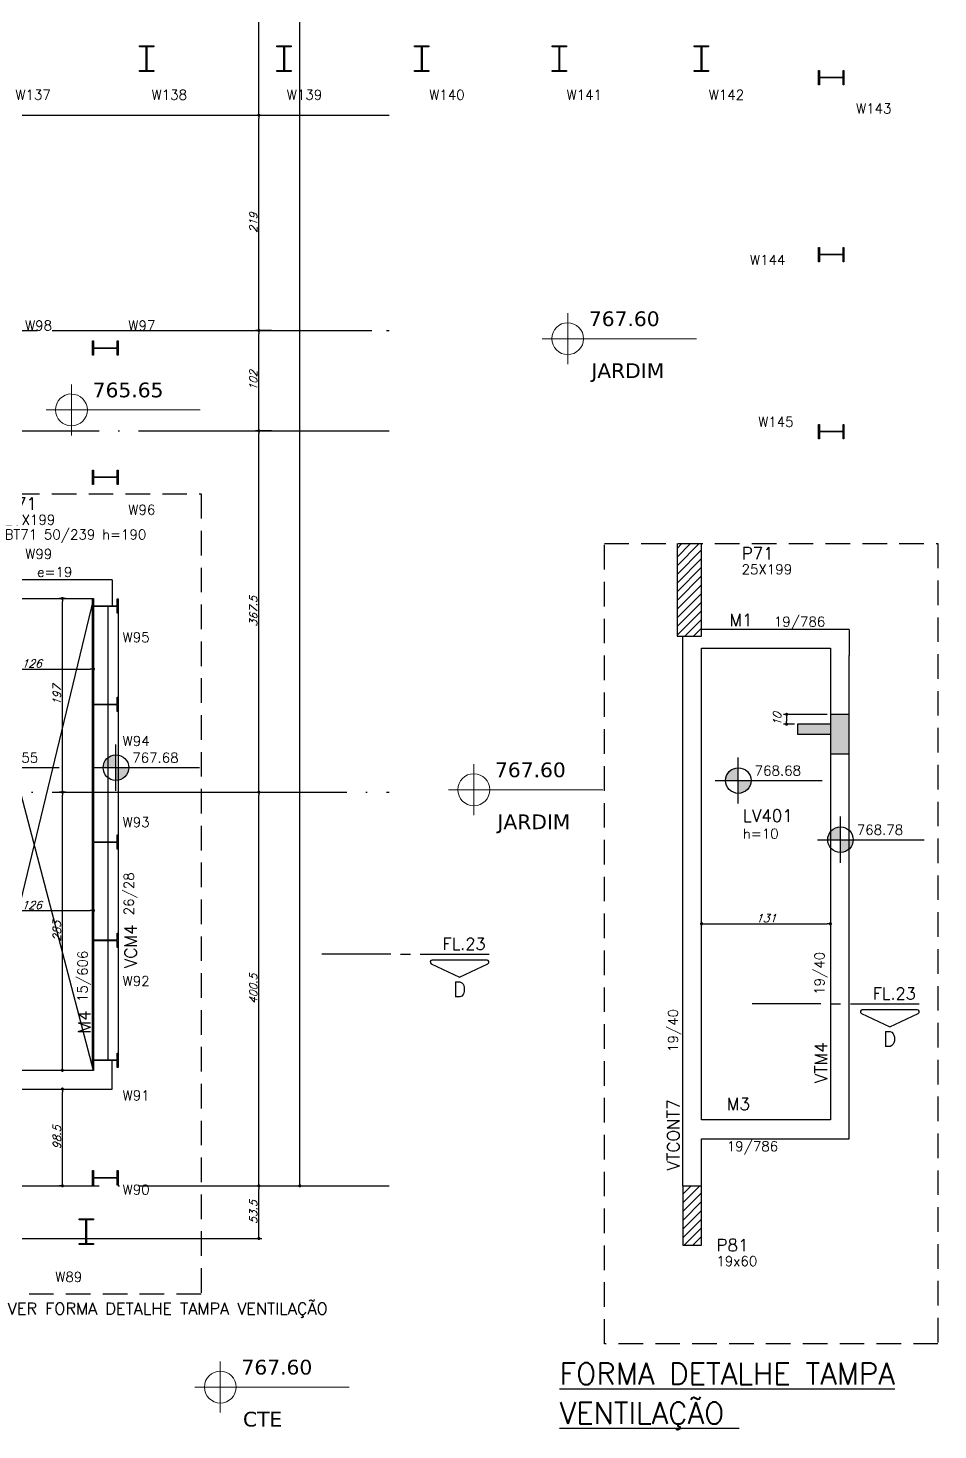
# Model space of a CAD drawing. Header units: millimetres. Extents: x -4122 to 5523, y -2094 to 2406.
# Drawn here: x 3324 to 4250, y -1133 to 293 of the extents above; entities that cross this region are included whole.
import ezdxf
from ezdxf.enums import TextEntityAlignment as Align

# ---------------------------------------------------------------- set-up
doc = ezdxf.new("R2010")
doc.units = ezdxf.units.MM
doc.header["$LTSCALE"] = 50
doc.linetypes.add('DASHED', pattern=[0.75, 0.5, -0.25])
doc.linetypes.add('EIXO', pattern=[6.8, 6, -0.4, 0, -0.4])
doc.layers.add('A-ANNO-NOTE', color=253, linetype='Continuous', lineweight=9)
for name, color, linetype in [('F-AUX-RED', 1, 'Continuous'), ('F-CORTE', 4, 'Continuous'), ('F-CORTE-INDICAÇÃO', 4, 'Continuous'), ('F-COTAS', 106, 'Continuous'), ('F-EIXO', 12, 'EIXO'), ('F-LAJES-DIM', 2, 'Continuous'), ('F-LAJES-NOME', 4, 'Continuous'), ('F-NÍVEL-PLANTA', 2, 'Continuous'), ('F-PARC-DIM', 2, 'Continuous'), ('F-PARC-NOME', 4, 'Continuous'), ('F-PERFIL - W310x52', 4, 'Continuous'), ('F-PERFIL- W250x32.7', 4, 'Continuous'), ('F-PERFIL- W250x38.5', 4, 'Continuous'), ('F-PILARES-DIM', 172, 'Continuous'), ('F-PILARES-HACH', 174, 'Continuous'), ('F-PILARES-N', 170, 'Continuous'), ('F-PILARES-NOME', 170, 'Continuous'), ('F-SOLIDO-CORTE', 71, 'Continuous'), ('F-TEXTO', 6, 'Continuous'), ('F-VIGAS', 3, 'Continuous'), ('F-VIGAS-NOME', 4, 'Continuous'), ('F-VÃO', 1, 'Continuous')]:
    doc.layers.add(name, color=color, linetype=linetype)
doc.styles.add('CP-TEXT-INCL', font='simplex.shx', dxfattribs={"oblique": 20})
doc.styles.add('CP-TEXTO', font='simplex.shx')
doc.styles.add('MCP', font='simplex.shx')
doc.styles.add('ROMANS', font='simplex.shx')
doc.styles.get("Standard").update_dxf_attribs({"font": 'txt.shx'})
doc.styles.add('Verdana_3', font='verdana.ttf', dxfattribs={"height": 20})
doc.dimstyles.new('CP-COTAS-50', dxfattribs={"dimscale": 0.64, "dimtxt": 12.5, "dimasz": 5, "dimexe": 5, "dimexo": 5, "dimgap": 2.5, "dimtad": 1, "dimdec": 1, "dimdsep": 46, "dimtxsty": 'CP-TEXT-INCL', "dimblk1": 'DOT', "dimblk2": 'DOT', "dimsah": 1, "dimcen": 9, "dimclrd": 256, "dimclre": 256, "dimclrt": 256, "dimadec": 0, "dimazin": 0, "dimtfac": 1, "dimtdec": 1, "dimtmove": 2, "dimatfit": 3, "dimldrblk": 'DOT', "dimfxl": 0, "dimtolj": 1, "dimarcsym": 0})
pattern_1 = [(45, (749.699, -50.499), (-4.419417, 4.419417), [])]

# ---------------------------------------------------------------- blocks, each defined once
blk = doc.blocks.new('*U26')
at = {"layer": 'F-EIXO'}
blk.add_line((0, 0), (7397, 0), dxfattribs=at)
at = {"layer": 'F-TEXTO', "style": 'ROMANS'}
blk.add_attdef('EIXO', text='', height=17.5, dxfattribs=at).set_placement((-28.2072, 0), align=Align.MIDDLE_CENTER)
blk = doc.blocks.new('*U32')
at = {"layer": 'F-EIXO'}
blk.add_line((0, 0), (7484.954, 0), dxfattribs=at)
at = {"layer": 'F-TEXTO', "style": 'ROMANS'}
blk.add_attdef('EIXO', text='', height=17.5, dxfattribs=at).set_placement((-28.2072, 0), align=Align.MIDDLE_CENTER)
blk = doc.blocks.new('_DOT')
at = {"color": 0, "linetype": 'ByBlock'}
blk.add_line((-0.5, 0), (-1, 0), dxfattribs=at)
at = {"color": 0, "linetype": 'ByBlock', "const_width": 0.5}
blk.add_lwpolyline([(-0.25, 0, 1), (0.25, 0, 1)], format="xyb", close=True, dxfattribs=at)
blk = doc.blocks.new('*D66')
at = {"layer": 'DEFPOINTS', "color": 0, "linetype": 'Continuous', "transparency": 16777216}
for p in [(3284.5, 1699.5), (3600.5, 1699.5), (3600.5, -885)]:
    blk.add_point(p, dxfattribs=at)
at = {"layer": 'F-COTAS', "linetype": 'Continuous', "lineweight": -2, "transparency": 16777216}
for p, q in [((3287.7, 1699.5), (3603.7, 1699.5)), ((3600.5, -881.8), (3600.5, 1696.3))]:
    blk.add_line(p, q, dxfattribs=at)
at = {"layer": 'F-COTAS', "linetype": 'Continuous', "lineweight": -2, "transparency": 16777216, "xscale": 3.2, "yscale": 3.2, "zscale": 3.2}
for p, rotation in [((3600.5, 1699.5), 90), ((3600.5, -885), 270)]:
    blk.add_blockref('_DOT', p, dxfattribs=dict(at, rotation=rotation))
at = {"layer": 'F-COTAS', "linetype": 'Continuous', "transparency": 16777216, "insert": (3594.9, 407.2), "char_height": 8, "attachment_point": 5, "rotation": 90, "style": 'CP-TEXT-INCL'}
blk.add_mtext('\\A1;2584.5', dxfattribs=at)
blk = doc.blocks.new('*D67')
at = {"layer": 'DEFPOINTS', "color": 0, "linetype": 'Continuous', "transparency": 16777216}
for p in [(3553, -885), (3558.7, -885), (3264.5, -938.5)]:
    blk.add_point(p, dxfattribs=at)
at = {"layer": 'F-COTAS', "linetype": 'Continuous', "lineweight": -2, "transparency": 16777216}
for p, q in [((3556.2, -885), (3561.9, -885)), ((3558.7, -935.3), (3558.7, -888.2)), ((3267.7, -938.5), (3561.9, -938.5))]:
    blk.add_line(p, q, dxfattribs=at)
at = {"layer": 'F-COTAS', "linetype": 'Continuous', "lineweight": -2, "transparency": 16777216, "xscale": 3.2, "yscale": 3.2, "zscale": 3.2}
for p, rotation in [((3558.7, -885), 90), ((3558.7, -938.5), 270)]:
    blk.add_blockref('_DOT', p, dxfattribs=dict(at, rotation=rotation))
at = {"layer": 'F-COTAS', "linetype": 'Continuous', "transparency": 16777216, "insert": (3553.1, -911.8), "char_height": 8, "attachment_point": 5, "rotation": 90, "style": 'CP-TEXT-INCL'}
blk.add_mtext('\\A1;53.5', dxfattribs=at)
blk = doc.blocks.new('*D68')
at = {"layer": 'DEFPOINTS', "color": 0, "linetype": 'Continuous', "transparency": 16777216}
for p in [(3558.7, -484.5), (3558.7, -484.5), (3553, -885)]:
    blk.add_point(p, dxfattribs=at)
at = {"layer": 'F-COTAS', "linetype": 'Continuous', "lineweight": -2, "transparency": 16777216}
for p, q in [((3558.7, -881.8), (3558.7, -487.7)), ((3556.2, -885), (3561.9, -885))]:
    blk.add_line(p, q, dxfattribs=at)
at = {"layer": 'F-COTAS', "linetype": 'Continuous', "lineweight": -2, "transparency": 16777216, "xscale": 3.2, "yscale": 3.2, "zscale": 3.2}
for p, rotation in [((3558.7, -484.5), 90), ((3558.7, -885), 270)]:
    blk.add_blockref('_DOT', p, dxfattribs=dict(at, rotation=rotation))
at = {"layer": 'F-COTAS', "linetype": 'Continuous', "transparency": 16777216, "insert": (3553.1, -684.8), "char_height": 8, "attachment_point": 5, "rotation": 90, "style": 'CP-TEXT-INCL'}
blk.add_mtext('\\A1;400.5', dxfattribs=at)
blk = doc.blocks.new('*D69')
at = {"layer": 'DEFPOINTS', "color": 0, "linetype": 'Continuous', "transparency": 16777216}
for p in [(3558.7, -117), (3574.7, -117), (3558.7, -484.5)]:
    blk.add_point(p, dxfattribs=at)
at = {"layer": 'F-COTAS', "linetype": 'Continuous', "lineweight": -2, "transparency": 16777216}
for p, q in [((3571.5, -117), (3555.5, -117)), ((3558.7, -481.3), (3558.7, -120.2))]:
    blk.add_line(p, q, dxfattribs=at)
at = {"layer": 'F-COTAS', "linetype": 'Continuous', "lineweight": -2, "transparency": 16777216, "xscale": 3.2, "yscale": 3.2, "zscale": 3.2}
for p, rotation in [((3558.7, -117), 90), ((3558.7, -484.5), 270)]:
    blk.add_blockref('_DOT', p, dxfattribs=dict(at, rotation=rotation))
at = {"layer": 'F-COTAS', "linetype": 'Continuous', "transparency": 16777216, "insert": (3553.1, -300.8), "char_height": 8, "attachment_point": 5, "rotation": 90, "style": 'CP-TEXT-INCL'}
blk.add_mtext('\\A1;367.5', dxfattribs=at)
blk = doc.blocks.new('*D70')
at = {"layer": 'DEFPOINTS', "color": 0, "linetype": 'Continuous', "transparency": 16777216}
for p in [(3558.7, -15), (3574.7, -15), (3574.7, -117)]:
    blk.add_point(p, dxfattribs=at)
at = {"layer": 'F-COTAS', "linetype": 'Continuous', "lineweight": -2, "transparency": 16777216}
for p, q in [((3571.5, -15), (3555.5, -15)), ((3558.7, -113.8), (3558.7, -18.2)), ((3571.5, -117), (3555.5, -117))]:
    blk.add_line(p, q, dxfattribs=at)
at = {"layer": 'F-COTAS', "linetype": 'Continuous', "lineweight": -2, "transparency": 16777216, "xscale": 3.2, "yscale": 3.2, "zscale": 3.2}
for p, rotation in [((3558.7, -15), 90), ((3558.7, -117), 270)]:
    blk.add_blockref('_DOT', p, dxfattribs=dict(at, rotation=rotation))
at = {"layer": 'F-COTAS', "linetype": 'Continuous', "transparency": 16777216, "insert": (3553.1, -66), "char_height": 8, "attachment_point": 5, "rotation": 90, "style": 'CP-TEXT-INCL'}
blk.add_mtext('\\A1;102', dxfattribs=at)
blk = doc.blocks.new('*D71')
at = {"layer": 'DEFPOINTS', "color": 0, "linetype": 'Continuous', "transparency": 16777216}
for p in [(3327.4, 204), (3558.7, 204), (3574.7, -15)]:
    blk.add_point(p, dxfattribs=at)
at = {"layer": 'F-COTAS', "linetype": 'Continuous', "lineweight": -2, "transparency": 16777216}
for p, q in [((3330.6, 204), (3561.9, 204)), ((3558.7, -11.8), (3558.7, 200.8)), ((3571.5, -15), (3555.5, -15))]:
    blk.add_line(p, q, dxfattribs=at)
at = {"layer": 'F-COTAS', "linetype": 'Continuous', "lineweight": -2, "transparency": 16777216, "xscale": 3.2, "yscale": 3.2, "zscale": 3.2}
for p, rotation in [((3558.7, 204), 90), ((3558.7, -15), 270)]:
    blk.add_blockref('_DOT', p, dxfattribs=dict(at, rotation=rotation))
at = {"layer": 'F-COTAS', "linetype": 'Continuous', "transparency": 16777216, "insert": (3553.1, 94.5), "char_height": 8, "attachment_point": 5, "rotation": 90, "style": 'CP-TEXT-INCL'}
blk.add_mtext('\\A1;219', dxfattribs=at)
blk = doc.blocks.new('*D72')
at = {"layer": 'DEFPOINTS', "color": 0, "linetype": 'Continuous', "transparency": 16777216}
for p in [(3327.4, 555), (3558.7, 555), (3327.4, 204)]:
    blk.add_point(p, dxfattribs=at)
at = {"layer": 'F-COTAS', "linetype": 'Continuous', "lineweight": -2, "transparency": 16777216}
for p, q in [((3330.6, 555), (3561.9, 555)), ((3558.7, 207.2), (3558.7, 551.8)), ((3330.6, 204), (3561.9, 204))]:
    blk.add_line(p, q, dxfattribs=at)
at = {"layer": 'F-COTAS', "linetype": 'Continuous', "lineweight": -2, "transparency": 16777216, "xscale": 3.2, "yscale": 3.2, "zscale": 3.2}
for p, rotation in [((3558.7, 555), 90), ((3558.7, 204), 270)]:
    blk.add_blockref('_DOT', p, dxfattribs=dict(at, rotation=rotation))
at = {"layer": 'F-COTAS', "linetype": 'Continuous', "transparency": 16777216, "insert": (3553.1, 379.5), "char_height": 8, "attachment_point": 5, "rotation": 90, "style": 'CP-TEXT-INCL'}
blk.add_mtext('\\A1;351', dxfattribs=at)
blk = doc.blocks.new('*U92')
at = {"layer": 'F-CORTE-INDICAÇÃO'}
for p, q in [((70, 0), (0, 0)), ((80, 0), (90, 0)), ((100, 0), (170, 0))]:
    blk.add_line(p, q, dxfattribs=at)
blk.add_lwpolyline([(112, 6, -0.802585), (111.2, 9.8), (140, 23.3), (168.8, 9.8, -0.802585), (168, 6)], format="xyb", close=True, dxfattribs=at)
at = {"layer": 'F-CORTE-INDICAÇÃO', "style": 'ROMANS'}
blk.add_attdef('CORTE', text='', height=15, dxfattribs=at).set_placement((140, 35.8), align=Align.MIDDLE_CENTER)
at = {"layer": 'F-CORTE-INDICAÇÃO', "color": 2, "style": 'ROMANS'}
blk.add_attdef('FOLHA', text='', height=12, dxfattribs=at).set_placement((144.6, -10.5), align=Align.MIDDLE_CENTER)
blk = doc.blocks.new('*D214')
at = {"layer": 'DEFPOINTS', "color": 0, "transparency": 16777216}
for p in [(3355.3, -786.5), (3358.9, -786.5), (3361.8, -885)]:
    blk.add_point(p, dxfattribs=at)
at = {"layer": 'F-COTAS', "lineweight": -2, "transparency": 16777216}
for p, q in [((3358.5, -786.5), (3362.1, -786.5)), ((3358.9, -881.8), (3358.9, -789.7)), ((3358.6, -885), (3355.7, -885))]:
    blk.add_line(p, q, dxfattribs=at)
at = {"layer": 'F-COTAS', "lineweight": -2, "transparency": 16777216, "xscale": 3.2, "yscale": 3.2, "zscale": 3.2}
for p, rotation in [((3358.9, -786.5), 90), ((3358.9, -885), 270)]:
    blk.add_blockref('_DOT', p, dxfattribs=dict(at, rotation=rotation))
at = {"layer": 'F-COTAS', "transparency": 16777216, "insert": (3353.3, -835.8), "char_height": 8, "attachment_point": 5, "rotation": 90, "style": 'CP-TEXT-INCL'}
blk.add_mtext('\\A1;98.5', dxfattribs=at)
blk = doc.blocks.new('*D215')
at = {"layer": 'DEFPOINTS', "color": 0, "transparency": 16777216}
for p in [(3358.9, -484.5), (3362.6, -484.5), (3365.4, -767.5)]:
    blk.add_point(p, dxfattribs=at)
at = {"layer": 'F-COTAS', "lineweight": -2, "transparency": 16777216}
for p, q in [((3359.4, -484.5), (3355.7, -484.5)), ((3358.9, -764.3), (3358.9, -487.7)), ((3362.2, -767.5), (3355.7, -767.5))]:
    blk.add_line(p, q, dxfattribs=at)
at = {"layer": 'F-COTAS', "lineweight": -2, "transparency": 16777216, "xscale": 3.2, "yscale": 3.2, "zscale": 3.2}
for p, rotation in [((3358.9, -484.5), 90), ((3358.9, -767.5), 270)]:
    blk.add_blockref('_DOT', p, dxfattribs=dict(at, rotation=rotation))
at = {"layer": 'F-COTAS', "transparency": 16777216, "insert": (3353.3, -626), "char_height": 8, "attachment_point": 5, "rotation": 90, "style": 'CP-TEXT-INCL'}
blk.add_mtext('\\A1;283', dxfattribs=at)
blk = doc.blocks.new('*D216')
at = {"layer": 'DEFPOINTS', "color": 0, "transparency": 16777216}
for p in [(3358.9, -287.5), (3365.5, -287.5), (3365.5, -484.5)]:
    blk.add_point(p, dxfattribs=at)
at = {"layer": 'F-COTAS', "lineweight": -2, "transparency": 16777216}
for p, q in [((3362.3, -287.5), (3355.7, -287.5)), ((3358.9, -481.3), (3358.9, -290.7)), ((3362.3, -484.5), (3355.7, -484.5))]:
    blk.add_line(p, q, dxfattribs=at)
at = {"layer": 'F-COTAS', "lineweight": -2, "transparency": 16777216, "xscale": 3.2, "yscale": 3.2, "zscale": 3.2}
for p, rotation in [((3358.9, -287.5), 90), ((3358.9, -484.5), 270)]:
    blk.add_blockref('_DOT', p, dxfattribs=dict(at, rotation=rotation))
at = {"layer": 'F-COTAS', "transparency": 16777216, "insert": (3353.3, -386), "char_height": 8, "attachment_point": 5, "rotation": 90, "style": 'CP-TEXT-INCL'}
blk.add_mtext('\\A1;197', dxfattribs=at)
blk = doc.blocks.new('*D217')
at = {"layer": 'DEFPOINTS', "color": 0, "transparency": 16777216}
for p in [(3264.5, -360.6), (3390.5, -359.3), (3390.5, -360.6)]:
    blk.add_point(p, dxfattribs=at)
at = {"layer": 'F-COTAS', "lineweight": -2, "transparency": 16777216}
for p, q in [((3264.5, -357.4), (3264.5, -356.1)), ((3390.5, -357.4), (3390.5, -356.1)), ((3267.7, -359.3), (3387.3, -359.3))]:
    blk.add_line(p, q, dxfattribs=at)
at = {"layer": 'F-COTAS', "lineweight": -2, "transparency": 16777216, "xscale": 3.2, "yscale": 3.2, "zscale": 3.2, "rotation": 180}
blk.add_blockref('_DOT', (3264.5, -359.3), dxfattribs=at)
at = {"layer": 'F-COTAS', "lineweight": -2, "transparency": 16777216, "xscale": 3.2, "yscale": 3.2, "zscale": 3.2}
blk.add_blockref('_DOT', (3390.5, -359.3), dxfattribs=at)
at = {"layer": 'F-COTAS', "transparency": 16777216, "insert": (3327.5, -353.7), "char_height": 8, "attachment_point": 5, "style": 'CP-TEXT-INCL'}
blk.add_mtext('\\A1;126', dxfattribs=at)
blk = doc.blocks.new('*D218')
at = {"layer": 'DEFPOINTS', "color": 0, "transparency": 16777216}
for p in [(3264.5, -611.6), (3390.5, -605), (3390.5, -611.6)]:
    blk.add_point(p, dxfattribs=at)
at = {"layer": 'F-COTAS', "lineweight": -2, "transparency": 16777216}
for p, q in [((3264.5, -608.4), (3264.5, -601.8)), ((3267.7, -605), (3387.3, -605)), ((3390.5, -608.4), (3390.5, -601.8))]:
    blk.add_line(p, q, dxfattribs=at)
at = {"layer": 'F-COTAS', "lineweight": -2, "transparency": 16777216, "xscale": 3.2, "yscale": 3.2, "zscale": 3.2, "rotation": 180}
blk.add_blockref('_DOT', (3264.5, -605), dxfattribs=at)
at = {"layer": 'F-COTAS', "lineweight": -2, "transparency": 16777216, "xscale": 3.2, "yscale": 3.2, "zscale": 3.2}
blk.add_blockref('_DOT', (3390.5, -605), dxfattribs=at)
at = {"layer": 'F-COTAS', "transparency": 16777216, "insert": (3327.5, -599.4), "char_height": 8, "attachment_point": 5, "style": 'CP-TEXT-INCL'}
blk.add_mtext('\\A1;126', dxfattribs=at)
blk = doc.blocks.new('LGN-COTA E LEGENDA - LGN-COTA E LEGENDA-473137-Térreo')
at = {"layer": 'A-ANNO-NOTE'}
for p, q in [((-0.009, -0.238), (-0.009, 0.28)), ((-0.268, 0.021), (1.302, 0.021))]:
    blk.add_line(p, q, dxfattribs=at)
for centre, start, end in [((-0.009, 0.022), 90, 180), ((-0.009, 0.021), 360, 90), ((-0.009, 0.021), 180, 270), ((-0.009, 0.021), 270, 0)]:
    blk.add_arc(centre, 0.162, start, end, dxfattribs=at)
blk = doc.blocks.new('zw$7512')
at = {"layer": 'A-ANNO-NOTE', "xscale": 100, "yscale": 100, "zscale": 100}
for p in [(4073.4, -239.4), (3568.5, -311.9), (3977.9, -698.2), (3719.9, -1305.8)]:
    blk.add_blockref('LGN-COTA E LEGENDA - LGN-COTA E LEGENDA-473137-Térreo', p, dxfattribs=at)
at = {"layer": 'A-ANNO-NOTE', "style": 'Verdana_3'}
for s, p in [('767.60', (4094, -224.5)), ('JARDIM', (4096.5, -277.3)), ('765.65', (3589.2, -296.9)), ('767.60', (3998.5, -683.3)), ('JARDIM', (4001, -736.2)), ('767.60', (3740.6, -1290.9)), ('CTE', (3742.1, -1343.8))]:
    blk.add_text(s, height=15, dxfattribs=at).set_placement(p)
blk = doc.blocks.new('A$C44D756D9')
at = {"layer": 'F-PERFIL- W250x32.7', "linetype": 'Continuous'}
blk.add_line((7478.1, -1419.9), (7479, -1419.9), dxfattribs=at)
for points in [[(6776.8, -1240.9), (6762.2, -1240.9), (6762.2, -1239.9), (6769.2, -1239.9), (6769.2, -1215.9), (6762.2, -1215.9), (6762.2, -1215), (6776.8, -1215), (6776.8, -1215.9), (6769.8, -1215.9), (6769.8, -1239.9), (6776.8, -1239.9)], [(6916.8, -1240.9), (6902.2, -1240.9), (6902.2, -1239.9), (6909.2, -1239.9), (6909.2, -1215.9), (6902.2, -1215.9), (6902.2, -1215), (6916.8, -1215), (6916.8, -1215.9), (6909.8, -1215.9), (6909.8, -1239.9), (6916.8, -1239.9)], [(7056.8, -1240.9), (7042.2, -1240.9), (7042.2, -1239.9), (7049.2, -1239.9), (7049.2, -1215.9), (7042.2, -1215.9), (7042.2, -1215), (7056.8, -1215), (7056.8, -1215.9), (7049.8, -1215.9), (7049.8, -1239.9), (7056.8, -1239.9)], [(7196.8, -1240.9), (7182.2, -1240.9), (7182.2, -1239.9), (7189.2, -1239.9), (7189.2, -1215.9), (7182.2, -1215.9), (7182.2, -1215), (7196.8, -1215), (7196.8, -1215.9), (7189.8, -1215.9), (7189.8, -1239.9), (7196.8, -1239.9)], [(7341.3, -1240.9), (7326.7, -1240.9), (7326.7, -1239.9), (7333.7, -1239.9), (7333.7, -1215.9), (7326.7, -1215.9), (7326.7, -1215), (7341.3, -1215), (7341.3, -1215.9), (7334.3, -1215.9), (7334.3, -1239.9), (7341.3, -1239.9)], [(7479, -1239.9), (7479, -1254.5), (7478.1, -1254.5), (7478.1, -1247.6), (7454.1, -1247.6), (7454.1, -1254.5), (7453.1, -1254.5), (7453.1, -1239.9), (7454.1, -1239.9), (7454.1, -1246.9), (7478.1, -1246.9), (7478.1, -1239.9)], [(7479, -1419.9), (7479, -1434.5), (7478.1, -1434.5), (7478.1, -1427.6), (7454.1, -1427.6), (7454.1, -1434.5), (7453.1, -1434.5), (7453.1, -1419.9), (7454.1, -1419.9), (7454.1, -1426.9), (7478.1, -1426.9), (7478.1, -1419.9)], [(7479, -1599.9), (7479, -1614.5), (7478.1, -1614.5), (7478.1, -1607.6), (7454.1, -1607.6), (7454.1, -1614.5), (7453.1, -1614.5), (7453.1, -1599.9), (7454.1, -1599.9), (7454.1, -1606.9), (7478.1, -1606.9), (7478.1, -1599.9)]]:
    blk.add_lwpolyline(points, close=True, dxfattribs=at)
at = {"layer": 'F-PERFIL- W250x38.5', "linetype": 'Continuous'}
for points in [[(6740.6, -1515), (6740.6, -1529.7), (6739.5, -1529.7), (6739.5, -1522.7), (6715.5, -1522.7), (6715.5, -1529.7), (6714.4, -1529.7), (6714.4, -1515), (6715.5, -1515), (6715.5, -1522), (6739.5, -1522), (6739.5, -1515)], [(6740.6, -1646.4), (6740.6, -1661.1), (6739.5, -1661.1), (6739.5, -1654.1), (6715.5, -1654.1), (6715.5, -1661.1), (6714.4, -1661.1), (6714.4, -1646.4), (6715.5, -1646.4), (6715.5, -1653.4), (6739.5, -1653.4), (6739.5, -1646.4)], [(6740.6, -1777.4), (6740.6, -1792.1), (6739.5, -1792.1), (6739.5, -1785.1), (6715.5, -1785.1), (6715.5, -1792.1), (6714.4, -1792.1), (6714.4, -1777.4), (6715.5, -1777.4), (6715.5, -1784.4), (6739.5, -1784.4), (6739.5, -1777.4)], [(6740.6, -1877.4), (6740.6, -1892.1), (6739.5, -1892.1), (6739.5, -1885.1), (6715.5, -1885.1), (6715.5, -1892.1), (6714.4, -1892.1), (6714.4, -1877.4), (6715.5, -1877.4), (6715.5, -1884.4), (6739.5, -1884.4), (6739.5, -1877.4)], [(6740.6, -2017.4), (6740.6, -2032.1), (6739.5, -2032.1), (6739.5, -2025.1), (6715.5, -2025.1), (6715.5, -2032.1), (6714.4, -2032.1), (6714.4, -2017.4), (6715.5, -2017.4), (6715.5, -2024.4), (6739.5, -2024.4), (6739.5, -2017.4)], [(6740.6, -2117.4), (6740.6, -2132.1), (6739.5, -2132.1), (6739.5, -2125.1), (6715.5, -2125.1), (6715.5, -2132.1), (6714.4, -2132.1), (6714.4, -2117.4), (6715.5, -2117.4), (6715.5, -2124.4), (6739.5, -2124.4), (6739.5, -2117.4)], [(6740.6, -2239.4), (6740.6, -2254.1), (6739.5, -2254.1), (6739.5, -2247.1), (6715.5, -2247.1), (6715.5, -2254.1), (6714.4, -2254.1), (6714.4, -2239.4), (6715.5, -2239.4), (6715.5, -2246.4), (6739.5, -2246.4), (6739.5, -2239.4)], [(6740.6, -2359), (6740.6, -2373.7), (6739.5, -2373.7), (6739.5, -2366.7), (6715.5, -2366.7), (6715.5, -2373.7), (6714.4, -2373.7), (6714.4, -2359), (6715.5, -2359), (6715.5, -2366), (6739.5, -2366), (6739.5, -2359)], [(6700.8, -2407.9), (6715.5, -2407.9), (6715.5, -2409), (6708.5, -2409), (6708.5, -2433), (6715.5, -2433), (6715.5, -2434.1), (6700.8, -2434.1), (6700.8, -2433), (6707.8, -2433), (6707.8, -2409), (6700.8, -2409)]]:
    blk.add_lwpolyline(points, close=True, dxfattribs=at)
at = {"layer": 'F-PILARES-NOME'}
for s, p in [('W137', (6636.1, -1269.7)), ('W138', (6774.7, -1269.7)), ('W139', (6912.2, -1269.7)), ('W140', (7057.1, -1269.7)), ('W141', (7196.9, -1269.7)), ('W142', (7341.5, -1269.7)), ('W143', (7491.4, -1283.7)), ('W144', (7383.5, -1437.7)), ('W98', (6645.9, -1504.4)), ('W97', (6751, -1504.4)), ('W145', (7391.8, -1602.4)), ('W96', (6751, -1691.8)), ('W99', (6646.1, -1736.7)), ('W95', (6745.2, -1821.5)), ('W94', (6745.2, -1927)), ('W93', (6745.2, -2009.6)), ('W92', (6745.2, -2171.1)), ('W91', (6745.2, -2287.5)), ('W90', (6745.2, -2383.3)), ('W89', (6676.6, -2472.1))]:
    blk.add_text(s, height=10, dxfattribs=at).set_placement(p)
blk = doc.blocks.new('Nível - Planta')
at = {"layer": 'F-NÍVEL-PLANTA'}
h = blk.add_hatch(color=71, dxfattribs=at)
h.paths.add_polyline_path([(0, 0), (0, 0.26, 0.414214), (-0.26, 0)])
h.paths.add_polyline_path([(0.26, 0), (0, 0), (0, -0.26, 0.414214)])
for p, q in [((0, -0.469), (0, 0.469)), ((-0.469, 0), (1.704, 0))]:
    blk.add_line(p, q, dxfattribs=at)
blk.add_circle((0, 0), 0.26, dxfattribs=at)
at = {"layer": 'F-TEXTO', "color": 3, "style": 'MCP'}
blk.add_attdef('NÍVEL', (0.333, 0.102), '', height=0.2, dxfattribs=at)
blk = doc.blocks.new('*D364')
at = {"layer": 'DEFPOINTS', "color": 0, "transparency": 16777216}
for p in [(4140.2, -405.4), (4095.7, -415.4), (4106.8, -415.4)]:
    blk.add_point(p, dxfattribs=at)
at = {"layer": 'F-COTAS', "lineweight": -2, "transparency": 16777216}
for p, q in [((4137, -405.4), (4092.5, -405.4)), ((4095.7, -408.6), (4095.7, -412.2)), ((4103.6, -415.4), (4092.5, -415.4))]:
    blk.add_line(p, q, dxfattribs=at)
at = {"layer": 'F-COTAS', "lineweight": -2, "transparency": 16777216, "xscale": 3.2, "yscale": 3.2, "zscale": 3.2}
for p, rotation in [((4095.7, -405.4), 90), ((4095.7, -415.4), 270)]:
    blk.add_blockref('_DOT', p, dxfattribs=dict(at, rotation=rotation))
at = {"layer": 'F-COTAS', "transparency": 16777216, "insert": (4086.1, -410.4), "char_height": 8, "attachment_point": 5, "rotation": 90, "style": 'CP-TEXT-INCL'}
blk.add_mtext('\\A1;10', dxfattribs=at)
blk = doc.blocks.new('*D384')
at = {"layer": 'DEFPOINTS', "color": 0, "linetype": 'Continuous', "transparency": 16777216}
for p in [(4009.2, -618.4), (4140.2, -618.4), (4140.2, -618.4)]:
    blk.add_point(p, dxfattribs=at)
at = {"layer": 'F-COTAS', "linetype": 'Continuous', "lineweight": -2, "transparency": 16777216}
blk.add_line((4012.4, -618.4), (4137, -618.4), dxfattribs=at)
at = {"layer": 'F-COTAS', "linetype": 'Continuous', "lineweight": -2, "transparency": 16777216, "xscale": 3.2, "yscale": 3.2, "zscale": 3.2, "rotation": 180}
blk.add_blockref('_DOT', (4009.2, -618.4), dxfattribs=at)
at = {"layer": 'F-COTAS', "linetype": 'Continuous', "lineweight": -2, "transparency": 16777216, "xscale": 3.2, "yscale": 3.2, "zscale": 3.2}
blk.add_blockref('_DOT', (4140.2, -618.4), dxfattribs=at)
at = {"layer": 'F-COTAS', "linetype": 'Continuous', "transparency": 16777216, "insert": (4074.7, -612.8), "char_height": 8, "attachment_point": 5, "style": 'CP-TEXT-INCL'}
blk.add_mtext('\\A1;131', dxfattribs=at)

msp = doc.modelspace()

# ---------------------------------------------------------------- hatches: boundary and pattern name
at = {"layer": 'F-PILARES-HACH', "linetype": 'Continuous'}
h = msp.add_hatch(dxfattribs=at)
h.set_pattern_fill('ANSI31', color=256, scale=50, style=0)
h.set_pattern_definition(pattern_1)
h.paths.add_polyline_path([(4009.199, -231.724), (3984.199, -231.724), (3984.199, -325.999), (4009.199, -325.999)])
h = msp.add_hatch(dxfattribs=at)
h.set_pattern_fill('ANSI31', color=256, scale=50, style=0)
h.set_pattern_definition(pattern_1)
h.paths.add_polyline_path([(3990.199, -945.399), (4009.199, -945.399), (4009.199, -885.399), (3990.199, -885.399)], flags=16)
at = {"layer": 'F-SOLIDO-CORTE', "linetype": 'Continuous'}
msp.add_hatch(color=256, dxfattribs=at).paths.add_polyline_path([(4140.199, -405.422), (4140.199, -415.422), (4106.849, -415.422), (4106.849, -425.422), (4140.199, -425.422), (4140.199, -445.422), (4159.199, -445.422), (4159.199, -405.422)])

# ---------------------------------------------------------------- linework, layer by layer
at = {"layer": 'F-AUX-RED', "color": 4, "linetype": 'DASHED'}
for points in [[(3160.639, -995.08), (3160.639, -181.224), (3499.993, -181.224), (3499.993, -995.08), (3160.639, -995.08)], [(3910.338, -1045.579), (3910.338, -231.724), (4249.691, -231.724), (4249.691, -1045.579), (3910.338, -1045.579)]]:
    msp.add_lwpolyline(points, dxfattribs=at)
at = {"layer": 'F-CORTE', "linetype": 'Continuous'}
for points in [[(4159.199, -405.422), (4140.199, -405.422), (4140.199, -415.422), (4106.849, -415.422)], [(4106.849, -425.422), (4140.199, -425.422), (4140.199, -445.422), (4159.199, -445.422), (4159.199, -405.422), (4159.199, -405.422)]]:
    msp.add_lwpolyline(points, dxfattribs=at)
at = {"layer": 'F-EIXO'}
msp.add_line((-3768.53, -15), (3691.239, -15), dxfattribs=at)
at = {"layer": 'F-PILARES-N'}
for points in [[(3984.199, -325.999), (4009.199, -325.999), (4009.199, -231.724)], [(3984.199, -231.724), (3984.199, -325.999)]]:
    msp.add_lwpolyline(points, dxfattribs=at)
at = {"layer": 'F-PILARES-N', "linetype": 'Continuous'}
msp.add_lwpolyline([(3990.199, -945.399), (4009.199, -945.399), (4009.199, -885.399), (3990.199, -885.399), (3990.199, -945.399)], dxfattribs=at)
at = {"layer": 'F-SOLIDO-CORTE'}
msp.add_lwpolyline([(4140.199, -405.422), (4140.199, -415.422), (4106.849, -415.422), (4106.849, -425.422), (4140.199, -425.422), (4140.199, -445.422), (4159.199, -445.422), (4159.199, -419.422), (4159.199, -419.422), (4159.199, -405.422), (4140.199, -405.422)], dxfattribs=at)
at = {"layer": 'F-VIGAS'}
for p, q in [((3409.5, -268.5), (3284.5, -268.5)), ((3409.5, -268.5), (3409.5, -294.9)), ((3264.5, -287.5), (3390.5, -287.5)), ((3390.5, -287.5), (3390.5, -527.88)), ((3405.5, -534.9), (3405.5, -295.56)), ((3389.38, -749.88), (3389.38, -302.58)), ((3415.58, -302.58), (3415.58, -749.88)), ((3990.199, -885.399), (3990.199, -325.999)), ((4159.199, -318.999), (4009.199, -318.999)), ((4159.199, -318.999), (4159.199, -345.399)), ((4009.199, -337.999), (4140.199, -337.999)), ((4009.199, -578.379), (4009.199, -337.999)), ((4140.199, -337.999), (4140.199, -578.379)), ((4159.199, -836.999), (4159.199, -345.399)), ((3405.5, -756.9), (3405.5, -535.56)), ((3390.5, -542.88), (3390.5, -767.5)), ((4009.199, -817.999), (4009.199, -578.379)), ((4140.199, -578.379), (4140.199, -817.999)), ((3390.5, -767.5), (3268.5, -767.5)), ((3409.5, -786.5), (3409.5, -757.56)), ((3268.5, -786.5), (3409.5, -786.5)), ((4140.199, -817.999), (4009.199, -817.999)), ((4009.199, -836.999), (4159.199, -836.999)), ((4009.199, -885.399), (4009.199, -836.999))]:
    msp.add_line(p, q, dxfattribs=at)
at = {"layer": 'F-VÃO'}
for p, q in [((3390.5, -767.5), (3264.5, -287.5)), ((3390.5, -287.5), (3274.58, -767.5))]:
    msp.add_line(p, q, dxfattribs=at)

# ---------------------------------------------------------------- block references
at = {"layer": 'A-ANNO-NOTE', "linetype": 'Continuous'}
msp.add_blockref('zw$7512', (-199.5, 214), dxfattribs=at)
at = {"layer": 'F-CORTE-INDICAÇÃO', "linetype": 'Continuous'}
ref = msp.add_blockref('*U92', (3622.98, -649.338), dxfattribs=dict(at, xscale=-1, rotation=180))
ref.add_attrib('FOLHA', 'FL.23', dxfattribs={"color": 2, "height": 12, "style": 'ROMANS'}).set_placement((3767.556, -638.835), align=Align.MIDDLE_CENTER)
ref.add_attrib('CORTE', 'D', dxfattribs={"height": 15, "style": 'ROMANS'}).set_placement((3762.98, -685.102), align=Align.MIDDLE_CENTER)
ref = msp.add_blockref('*U92', (4060.641, -699.837), dxfattribs=dict(at, xscale=-1, rotation=180))
ref.add_attrib('FOLHA', 'FL.23', dxfattribs={"color": 2, "height": 12, "style": 'ROMANS'}).set_placement((4205.216, -689.334), align=Align.MIDDLE_CENTER)
ref.add_attrib('CORTE', 'D', dxfattribs={"height": 15, "style": 'ROMANS'}).set_placement((4200.641, -735.601), align=Align.MIDDLE_CENTER)
at = {"layer": 'F-EIXO', "linetype": 'Continuous'}
for name, p in [('*U26', (-3705.761, 204)), ('*U32', (-3793.715, -15)), ('*U26', (-3705.761, -117)), ('*U32', (-3793.715, -484.5)), ('*U26', (-3705.761, -885))]:
    msp.add_blockref(name, p, dxfattribs=at)
at = {"layer": 'F-NÍVEL-PLANTA', "linetype": 'Continuous', "xscale": 50, "yscale": 50, "zscale": 50}
for p, values in [((3270.474, -459.586), {'NÍVEL': '767.55'}), ((3413.321, -459.586), {'NÍVEL': '767.68'}), ((4046.575, -472.732), {'NÍVEL': '768.68'}), ((4150.483, -532.889), {'NÍVEL': '768.78'})]:
    msp.add_blockref('Nível - Planta', p, dxfattribs=at).add_auto_attribs(values)
at = {"layer": 'F-PERFIL - W310x52'}
msp.add_blockref('A$C44D756D9', (-3325, 1489.5), dxfattribs=at)

# ---------------------------------------------------------------- texts
at = {"layer": 'F-LAJES-DIM', "linetype": 'Continuous', "style": 'MCP'}
msp.add_text('h=10', height=10, dxfattribs=at).set_placement((4051.188, -531.761))
at = {"layer": 'F-LAJES-NOME', "linetype": 'Continuous', "style": 'MCP'}
msp.add_text('LV401', height=12.5, dxfattribs=at).set_placement((4051.188, -514.761))
at = {"layer": 'F-PARC-DIM', "style": 'MCP'}
for s, p in [('e=19', (3333.053, -265.603)), ('19/786', (4082.752, -316.103)), ('19/786', (4034.784, -849.735))]:
    msp.add_text(s, height=10, dxfattribs=at).set_placement(p)
for s, p in [('26/28', (3431.521, -609.822)), ('15/606', (3384.412, -698.029)), ('19/40', (4134.11, -690.672)), ('19/40', (3985.167, -748.842))]:
    msp.add_text(s, height=10, rotation=90, dxfattribs=at).set_placement(p)
at = {"layer": 'F-PARC-NOME', "style": 'MCP'}
msp.add_text('VTCONT7', height=12.5, rotation=90, dxfattribs=at).set_placement((3986.593, -869.342))
at = {"layer": 'F-PILARES-DIM', "linetype": 'Continuous', "style": 'MCP'}
for s, p in [('25X199', (3300.207, -212.454)), ('BT71 50/239 h=190', (3300.207, -227.454)), ('25X199', (4049.905, -262.953)), ('19x60', (4024.283, -966.563))]:
    msp.add_text(s, height=10, dxfattribs=at).set_placement(p)
at = {"layer": 'F-PILARES-NOME', "linetype": 'Continuous', "style": 'MCP'}
for s, p in [('P71', (3300.207, -197.454)), ('P71', (4049.905, -247.953)), ('P81', (4024.283, -951.563))]:
    msp.add_text(s, height=12.5, dxfattribs=at).set_placement(p)
at = {"layer": 'F-TEXTO', "style": 'ROMANS'}
for s, p in [('%%UFORMA DETALHE TAMPA', (3864.593, -1087.032)), ('%%UVENTILAÇÃO ', (3864.593, -1127.032))]:
    msp.add_text(s, height=21.875, dxfattribs=at).set_placement(p)
at = {"layer": 'F-TEXTO', "color": 3, "insert": (3144.92, -1003.851), "char_height": 12, "width": 687.52044, "attachment_point": 1, "style": 'CP-TEXTO'}
msp.add_mtext('\\pi158.33165;VER FORMA DETALHE TAMPA VENTILAÇÃO', dxfattribs=at)
at = {"layer": 'F-VIGAS-NOME', "linetype": 'Continuous', "style": 'MCP'}
for s, p in [('M1', (4037.491, -315.558)), ('M3', (4034.804, -807.835))]:
    msp.add_text(s, height=12.5, dxfattribs=at).set_placement(p)
for s, p in [('VCM4', (3434.484, -663.455)), ('M4', (3387.375, -730)), ('VTM4', (4137.074, -780.499))]:
    msp.add_text(s, height=12.5, rotation=90, dxfattribs=at).set_placement(p)

# ---------------------------------------------------------------- dimensions: what is measured, and where the dimension line sits
at = {"layer": 'F-COTAS', "linetype": 'Continuous'}
for base, p1, p2, picture, middle in [((3600.453, 1699.5), (3600.453, -885), (3284.5, 1699.5), '*D66', (3594.853, 407.25)), ((3558.66, 555), (3327.373, 204), (3327.373, 555), '*D72', (3553.06, 379.5)), ((3558.66, 204), (3574.665, -15), (3327.373, 204), '*D71', (3553.06, 94.5)), ((3558.66, -15), (3574.665, -117), (3574.665, -15), '*D70', (3553.06, -66)), ((3558.66, -117), (3558.66, -484.5), (3574.665, -117), '*D69', (3553.06, -300.75)), ((3558.66, -484.5), (3552.975, -885), (3558.66, -484.5), '*D68', (3553.06, -684.75)), ((3558.66, -885), (3264.5, -938.5), (3552.975, -885), '*D67', (3553.06, -911.75))]:
    dim = msp.add_linear_dim(base=base, p1=p1, p2=p2, angle=90, dimstyle='CP-COTAS-50', dxfattribs=at)
    dim.commit()
    dim.dimension.update_dxf_attribs({"geometry": picture, "text_midpoint": middle})
at = {"layer": 'F-COTAS'}
for base, p1, p2, picture, middle in [((3358.911, -287.5), (3365.453, -484.5), (3365.453, -287.5), '*D216', (3353.311, -386)), ((4095.699, -415.422), (4140.199, -405.422), (4106.849, -415.422), '*D364', (4086.099, -410.422)), ((3358.911, -484.5), (3365.435, -767.5), (3362.599, -484.5), '*D215', (3353.311, -626)), ((3358.911, -786.5), (3361.81, -885), (3355.286, -786.5), '*D214', (3353.311, -835.75))]:
    dim = msp.add_linear_dim(base=base, p1=p1, p2=p2, angle=90, dimstyle='CP-COTAS-50', override={"dimfxl": 7.5}, dxfattribs=at)
    dim.commit()
    dim.dimension.update_dxf_attribs({"geometry": picture, "text_midpoint": middle})
for base, p1, p2, picture, middle in [((3390.5, -359.269), (3264.5, -360.631), (3390.5, -360.631), '*D217', (3327.5, -353.669)), ((3390.5, -605.028), (3264.5, -611.612), (3390.5, -611.612), '*D218', (3327.5, -599.428))]:
    dim = msp.add_linear_dim(base=base, p1=p1, p2=p2, dimstyle='CP-COTAS-50', override={"dimfxl": 7.5}, dxfattribs=at)
    dim.commit()
    dim.dimension.update_dxf_attribs({"geometry": picture, "text_midpoint": middle})
at = {"layer": 'F-COTAS', "linetype": 'Continuous'}
dim = msp.add_linear_dim(base=(4140.199, -618.443), p1=(4009.199, -618.443), p2=(4140.199, -618.443), dimstyle='CP-COTAS-50', override={"dimblk1": 'DOT', "dimblk2": 'DOT'}, dxfattribs=at)
dim.commit()
dim.dimension.update_dxf_attribs({"geometry": '*D384', "text_midpoint": (4074.699, -612.843)})

doc.saveas('drawing.dxf')
